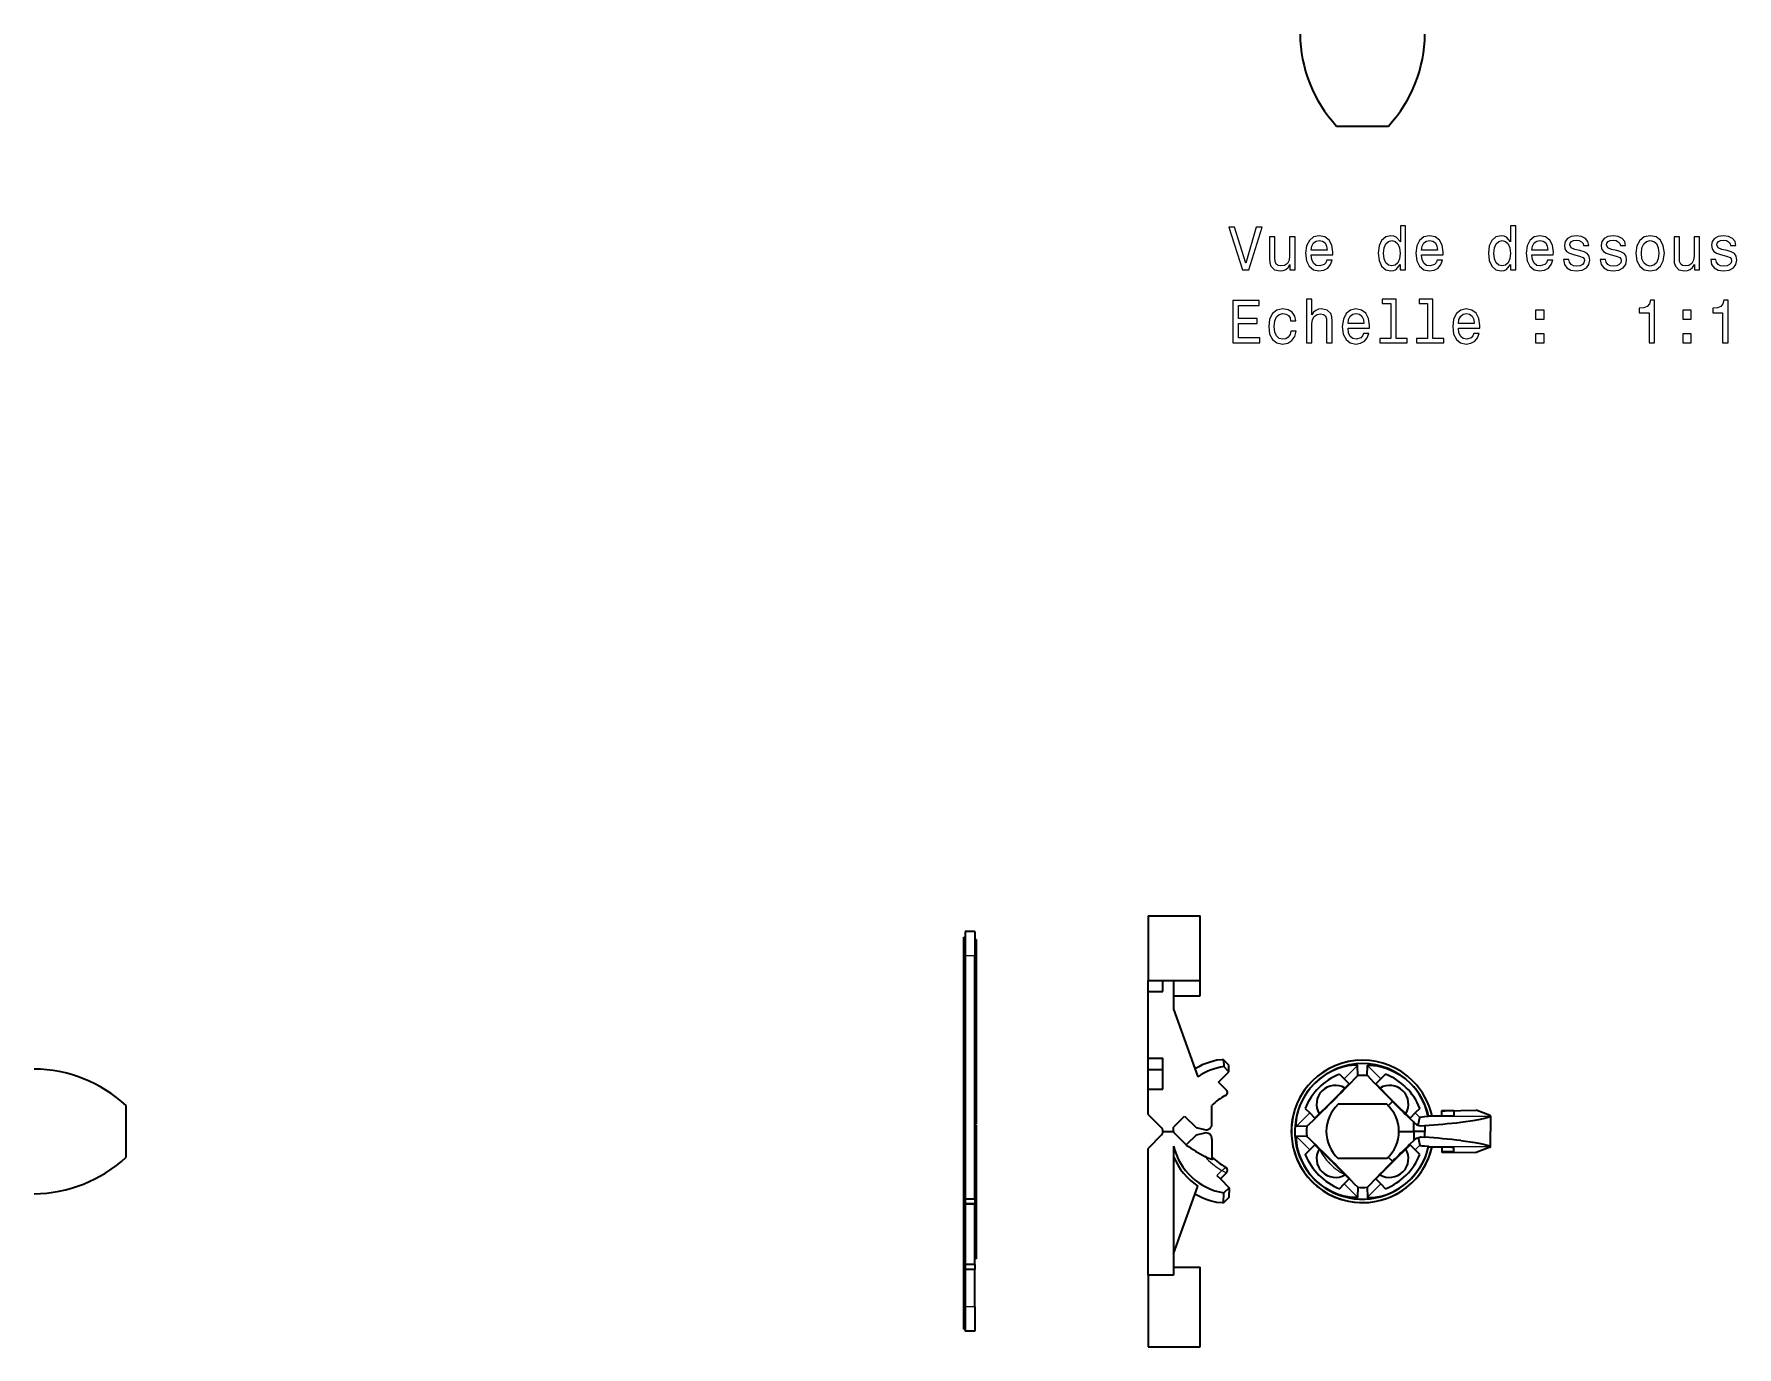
# Model space of a CAD drawing. Extents: x 284 to 1097, y 96 to 774.
# Drawn here: x 496 to 636.6, y 402.7 to 511.1 of the extents above; entities that cross this region are included whole.
import ezdxf

# ---------------------------------------------------------------- set-up
doc = ezdxf.new("R2010")
doc.units = 0

msp = doc.modelspace()

# ---------------------------------------------------------------- linework, layer by layer
at = {"color": 7, "lineweight": 35, "ltscale": 0.053375}
for p, q in [((603.53, 503.52), (605.67, 503.52)), ((605.67, 503.52), (607.8, 503.52))]:
    msp.add_line(p, q, dxfattribs=at)
at = {"color": 7, "lineweight": 35, "ltscale": 0.133749}
for p, q in [((587.97, 438.3), (587.97, 432.95)), ((592.27, 432.95), (592.27, 438.3))]:
    msp.add_line(p, q, dxfattribs=at)
at = {"color": 7, "lineweight": 35, "ltscale": 0.1075}
for p, q in [((587.97, 438.3), (592.27, 438.3)), ((587.97, 432.95), (592.27, 432.95))]:
    msp.add_line(p, q, dxfattribs=at)
at = {"color": 7, "lineweight": 35, "ltscale": 0.00965}
for p, q in [((572.75, 436.16), (572.75, 436.55)), ((572.85, 436.55), (572.85, 436.16))]:
    msp.add_line(p, q, dxfattribs=at)
at = {"color": 7, "lineweight": 35, "ltscale": 0.002499}
for p, q in [((572.75, 436.55), (572.85, 436.55)), ((572.75, 436.16), (572.85, 436.16)), ((572.75, 432.82), (572.85, 432.82)), ((572.75, 432.3), (572.85, 432.3)), ((572.75, 431.28), (572.85, 431.28)), ((572.75, 431.02), (572.85, 431.02)), ((572.75, 427.22), (572.85, 427.22)), ((572.75, 427.04), (572.85, 427.04)), ((572.75, 426.02), (572.85, 426.02)), ((572.75, 425.05), (572.85, 425.05)), ((572.75, 415.95), (572.85, 415.95)), ((572.75, 415.61), (572.85, 415.61)), ((572.75, 414.5), (572.85, 414.5)), ((572.75, 409.5), (572.85, 409.5)), ((572.75, 408.6), (572.85, 408.6)), ((572.75, 407.9), (572.85, 407.9)), ((572.75, 405.9), (572.85, 405.9)), ((572.75, 404.77), (572.85, 404.77)), ((572.75, 404.17), (572.85, 404.17))]:
    msp.add_line(p, q, dxfattribs=at)
at = {"color": 7, "lineweight": 35, "ltscale": 0.0837}
for p, q in [((572.75, 432.82), (572.75, 436.16)), ((572.85, 436.16), (572.85, 432.82))]:
    msp.add_line(p, q, dxfattribs=at)
at = {"color": 7, "lineweight": 35, "ltscale": 0.05}
for p, q in [((572.85, 437), (572.85, 435)), ((573.66, 437), (573.66, 435)), ((573.66, 437), (573.66, 435)), ((603.16, 423.01), (604.57, 424.43)), ((608.18, 423.01), (606.77, 424.43)), ((603.16, 417.99), (604.57, 416.57)), ((608.18, 417.99), (606.77, 416.57)), ((572.75, 405.9), (572.75, 407.9)), ((572.85, 407.9), (572.85, 405.9))]:
    msp.add_line(p, q, dxfattribs=at)
at = {"color": 7, "lineweight": 35, "ltscale": 0.020125}
for p, q in [((573.66, 437), (572.85, 437)), ((573.66, 414.9), (572.85, 414.9)), ((573.66, 414.53), (572.85, 414.53)), ((573.66, 414.5), (572.85, 414.5)), ((573.66, 409.5), (572.85, 409.5)), ((573.66, 409.1), (572.85, 409.1)), ((573.66, 409.1), (572.85, 409.1)), ((573.66, 404.01), (572.85, 404.01)), ((573.66, 404), (572.85, 404))]:
    msp.add_line(p, q, dxfattribs=at)
at = {"color": 7, "lineweight": 35, "ltscale": 0.002501}
for p, q in [((573.76, 436.34), (573.66, 436.34)), ((573.76, 434.59), (573.66, 434.59)), ((573.76, 433.01), (573.66, 433.01)), ((573.76, 432.67), (573.66, 432.67)), ((573.76, 424.74), (573.66, 424.74)), ((573.76, 424.36), (573.66, 424.36)), ((573.76, 423.97), (573.66, 423.97)), ((573.76, 423.19), (573.66, 423.19)), ((573.76, 421.39), (573.66, 421.39)), ((573.76, 421.11), (573.66, 421.11)), ((573.76, 421.02), (573.66, 421.02)), ((573.76, 419.95), (573.66, 419.95)), ((573.76, 417.3), (573.66, 417.3)), ((573.76, 412.5), (573.66, 412.5)), ((573.76, 412.21), (573.66, 412.21)), ((573.76, 411.19), (573.66, 411.19)), ((573.76, 409.99), (573.66, 409.99))]:
    msp.add_line(p, q, dxfattribs=at)
at = {"color": 7, "lineweight": 35, "ltscale": 0.04367}
msp.add_line((573.76, 436.34), (573.76, 434.59), dxfattribs=at)
at = {"color": 7, "lineweight": 35, "ltscale": 0.24871}
msp.add_line((572.85, 425.05), (572.85, 435), dxfattribs=at)
at = {"color": 7, "lineweight": 13, "ltscale": 0.020125}
for p, q in [((573.66, 435), (572.85, 435)), ((573.66, 406), (572.85, 406))]:
    msp.add_line(p, q, dxfattribs=at)
at = {"color": 7, "lineweight": 35}
msp.add_line((573.66, 414.9), (573.66, 435), dxfattribs=at)
msp.add_line((573.66, 414.9), (573.66, 435), dxfattribs=at)
at = {"color": 7, "lineweight": 35, "ltscale": 0.039373}
msp.add_line((573.76, 434.59), (573.76, 433.01), dxfattribs=at)
at = {"color": 7, "lineweight": 35, "ltscale": 0.008487}
msp.add_line((573.76, 433.01), (573.76, 432.67), dxfattribs=at)
at = {"color": 7, "lineweight": 35, "ltscale": 0.01294}
for p, q in [((572.75, 432.3), (572.75, 432.82)), ((572.85, 432.82), (572.85, 432.3))]:
    msp.add_line(p, q, dxfattribs=at)
at = {"color": 7, "lineweight": 35, "ltscale": 0.02542}
for p, q in [((572.75, 431.28), (572.75, 432.3)), ((572.85, 432.3), (572.85, 431.28)), ((572.75, 426.02), (572.75, 427.04)), ((572.85, 427.04), (572.85, 426.02)), ((573.76, 412.21), (573.76, 411.19))]:
    msp.add_line(p, q, dxfattribs=at)
at = {"color": 7, "lineweight": 35, "ltscale": 0.198437}
msp.add_line((573.76, 432.67), (573.76, 424.74), dxfattribs=at)
at = {"color": 7, "lineweight": 35, "ltscale": 0.02271}
for p, q in [((587.97, 432.04), (587.97, 432.95)), ((589.17, 432.04), (589.17, 432.95))]:
    msp.add_line(p, q, dxfattribs=at)
at = {"color": 7, "lineweight": 35, "ltscale": 0.13758}
msp.add_line((587.97, 426.54), (587.97, 432.04), dxfattribs=at)
at = {"color": 7, "lineweight": 35, "ltscale": 0.03}
for p, q in [((587.97, 432.04), (589.17, 432.04)), ((587.97, 426.54), (589.17, 426.54)), ((587.97, 425.6), (589.17, 425.6)), ((587.97, 423.99), (589.17, 423.99)), ((573.76, 411.19), (573.76, 409.99))]:
    msp.add_line(p, q, dxfattribs=at)
at = {"color": 7, "lineweight": 35, "ltscale": 0.058727}
msp.add_line((590.07, 432.95), (590.07, 430.6), dxfattribs=at)
at = {"color": 7, "lineweight": 35, "ltscale": 0.055}
for p, q in [((590.07, 431.7), (592.27, 431.7)), ((590.07, 409.3), (592.27, 409.3)), ((590.07, 402.7), (592.27, 402.7)), ((590.07, 402.7), (592.27, 402.7))]:
    msp.add_line(p, q, dxfattribs=at)
at = {"color": 7, "lineweight": 35, "ltscale": 0.031242}
msp.add_line((592.27, 431.7), (592.27, 432.95), dxfattribs=at)
at = {"color": 7, "lineweight": 35, "ltscale": 0.006538}
for p, q in [((572.75, 431.02), (572.75, 431.28)), ((572.75, 431.02), (572.75, 431.28)), ((572.85, 431.28), (572.85, 431.02))]:
    msp.add_line(p, q, dxfattribs=at)
at = {"color": 7, "lineweight": 35, "ltscale": 0.095005}
for p, q in [((572.75, 427.22), (572.75, 431.02)), ((572.85, 431.02), (572.85, 427.22))]:
    msp.add_line(p, q, dxfattribs=at)
at = {"color": 7, "lineweight": 35, "ltscale": 0.148255}
for p, q in [((590.07, 430.6), (592.07, 425.02)), ((590.07, 410.4), (592.07, 415.98))]:
    msp.add_line(p, q, dxfattribs=at)
at = {"color": 7, "lineweight": 35, "ltscale": 0.004538}
for p, q in [((572.75, 427.04), (572.75, 427.22)), ((572.85, 427.22), (572.85, 427.04))]:
    msp.add_line(p, q, dxfattribs=at)
at = {"color": 7, "lineweight": 35, "ltscale": 0.030925}
msp.add_line((572.75, 424.78), (572.75, 426.02), dxfattribs=at)
at = {"color": 7, "lineweight": 35, "ltscale": 0.02425}
msp.add_line((572.85, 426.02), (572.85, 425.05), dxfattribs=at)
at = {"color": 7, "lineweight": 35, "ltscale": 0.023501}
msp.add_line((587.97, 425.6), (587.97, 426.54), dxfattribs=at)
at = {"color": 7, "lineweight": 35, "ltscale": 0.063797}
msp.add_line((589.17, 423.99), (589.17, 426.54), dxfattribs=at)
at = {"color": 7, "lineweight": 35, "ltscale": 0.000148099}
for p, q in [((594.19, 426.39), (594.19, 426.4)), ((594.19, 414.61), (594.19, 414.6))]:
    msp.add_line(p, q, dxfattribs=at)
at = {"color": 7, "lineweight": 35, "ltscale": 0.015244}
for p, q in [((594.62, 425.97), (594.19, 426.4)), ((594.62, 415.03), (594.19, 414.6))]:
    msp.add_line(p, q, dxfattribs=at)
at = {"color": 7, "lineweight": 35, "ltscale": 0.013402}
msp.add_line((594.19, 426.39), (594.21, 425.86), dxfattribs=at)
at = {"color": 7, "lineweight": 13, "ltscale": 0.015249}
for p, q in [((594.63, 425.96), (594.19, 426.39)), ((594.63, 415.04), (594.19, 414.61))]:
    msp.add_line(p, q, dxfattribs=at)
at = {"color": 7, "lineweight": 35, "ltscale": 0.22758}
for p, q in [((572.75, 415.95), (572.75, 425.05)), ((572.85, 425.05), (572.85, 415.95))]:
    msp.add_line(p, q, dxfattribs=at)
at = {"color": 7, "lineweight": 35, "ltscale": 0.009373}
msp.add_line((573.76, 424.74), (573.76, 424.36), dxfattribs=at)
at = {"color": 7, "lineweight": 35, "ltscale": 0.0925}
msp.add_line((587.97, 421.9), (587.97, 425.6), dxfattribs=at)
at = {"color": 7, "lineweight": 35, "ltscale": 0.030195}
msp.add_line((593.79, 424.57), (594.64, 425.43), dxfattribs=at)
at = {"color": 7, "lineweight": 35, "ltscale": 0.015146}
msp.add_line((594.64, 425.43), (594.21, 425.86), dxfattribs=at)
at = {"color": 7, "lineweight": 35, "ltscale": 0.000152857}
for p, q in [((594.62, 425.97), (594.63, 425.96)), ((594.62, 415.03), (594.63, 415.04))]:
    msp.add_line(p, q, dxfattribs=at)
at = {"color": 7, "lineweight": 35, "ltscale": 0.013325}
msp.add_line((594.64, 425.43), (594.63, 425.96), dxfattribs=at)
at = {"color": 7, "lineweight": 35, "ltscale": 0.013714}
for p, q in [((603.76, 425.23), (604.15, 424.84)), ((607.57, 425.23), (607.18, 424.84)), ((600.94, 422.4), (601.32, 422.02)), ((610.4, 422.4), (610.01, 422.02)), ((600.94, 418.6), (601.32, 418.98)), ((610.4, 418.6), (610.01, 418.98)), ((603.76, 415.77), (604.15, 416.16)), ((607.18, 416.16), (607.57, 415.77))]:
    msp.add_line(p, q, dxfattribs=at)
at = {"color": 7, "lineweight": 13, "ltscale": 0.038728}
for p, q in [((604.15, 424.84), (605.25, 425.94)), ((607.18, 424.84), (606.09, 425.94)), ((604.15, 416.16), (605.25, 415.06)), ((607.18, 416.16), (606.09, 415.06))]:
    msp.add_line(p, q, dxfattribs=at)
at = {"color": 7, "lineweight": 35, "ltscale": 0.014769}
for p, q in [((604.15, 424.84), (604.57, 424.43)), ((607.18, 424.84), (606.77, 424.43)), ((601.32, 422.02), (601.74, 421.6)), ((610.01, 422.02), (609.59, 421.6)), ((601.32, 418.98), (601.74, 419.4)), ((610.01, 418.98), (609.59, 419.4)), ((604.15, 416.16), (604.57, 416.57)), ((607.18, 416.16), (606.77, 416.57))]:
    msp.add_line(p, q, dxfattribs=at)
at = {"color": 7, "lineweight": 35, "ltscale": 0.020659}
for p, q in [((605.27, 425.11), (605.25, 425.94)), ((606.06, 425.11), (606.09, 425.94)), ((601.05, 420.9), (600.23, 420.92)), ((601.05, 420.1), (600.23, 420.08)), ((605.27, 415.89), (605.25, 415.06)), ((606.06, 415.89), (606.09, 415.06))]:
    msp.add_line(p, q, dxfattribs=at)
at = {"color": 7, "lineweight": 35, "ltscale": 0.009675}
msp.add_line((573.76, 424.36), (573.76, 423.97), dxfattribs=at)
at = {"color": 7, "lineweight": 35, "ltscale": 0.019655}
msp.add_line((573.76, 423.97), (573.76, 423.19), dxfattribs=at)
at = {"color": 7, "lineweight": 35, "ltscale": 0.04492}
msp.add_line((573.76, 423.19), (573.76, 421.39), dxfattribs=at)
at = {"color": 7, "lineweight": 35, "ltscale": 0.052203}
msp.add_line((587.97, 421.9), (587.97, 423.99), dxfattribs=at)
at = {"color": 7, "lineweight": 35, "ltscale": 0.022398}
msp.add_line((594.42, 423.94), (593.79, 424.57), dxfattribs=at)
at = {"color": 7, "lineweight": 35, "ltscale": 0.10675}
msp.add_line((503.59, 418.36), (503.59, 422.64), dxfattribs=at)
at = {"color": 7, "lineweight": 35, "ltscale": 0.03932}
for p, q in [((587.97, 421.9), (589.08, 420.79)), ((589.08, 420.21), (587.97, 419.1))]:
    msp.add_line(p, q, dxfattribs=at)
at = {"color": 7, "lineweight": 35, "ltscale": 0.037942}
msp.add_line((593.24, 421.13), (593.24, 422.65), dxfattribs=at)
at = {"color": 7, "lineweight": 13, "ltscale": 0.038729}
for p, q in [((601.32, 422.02), (600.23, 420.92)), ((601.32, 418.98), (600.23, 420.08))]:
    msp.add_line(p, q, dxfattribs=at)
at = {"color": 7, "lineweight": 35, "ltscale": 0.050001}
for p, q in [((603.16, 423.01), (601.74, 421.6)), ((608.18, 423.01), (609.59, 421.6)), ((603.16, 417.99), (601.74, 419.4)), ((608.18, 417.99), (609.59, 419.4))]:
    msp.add_line(p, q, dxfattribs=at)
at = {"color": 7, "lineweight": 35, "ltscale": 0.073972}
for p, q in [((606.63, 422.74), (603.67, 422.74)), ((606.63, 418.26), (603.67, 418.26)), ((607.67, 418.26), (604.71, 418.26))]:
    msp.add_line(p, q, dxfattribs=at)
at = {"color": 7, "lineweight": 35, "ltscale": 0.026028}
msp.add_line((607.67, 422.74), (606.63, 422.74), dxfattribs=at)
at = {"color": 7, "lineweight": 35, "ltscale": 0.012497}
msp.add_line((607.79, 422.62), (608.14, 422.97), dxfattribs=at)
at = {"color": 7, "lineweight": 13, "ltscale": 0.013209}
for p, q in [((610.01, 422.02), (610.39, 421.64)), ((610.01, 418.98), (610.39, 419.36))]:
    msp.add_line(p, q, dxfattribs=at)
at = {"color": 7, "lineweight": 35, "ltscale": 0.000491219}
for p, q in [((611.13, 421.78), (611.12, 421.76)), ((611.13, 419.22), (611.12, 419.24))]:
    msp.add_line(p, q, dxfattribs=at)
at = {"color": 7, "lineweight": 35, "ltscale": 0.001276}
for p, q in [((611.13, 421.78), (611.18, 421.78)), ((611.18, 419.22), (611.13, 419.22))]:
    msp.add_line(p, q, dxfattribs=at)
at = {"color": 7, "lineweight": 35, "ltscale": 0.010518}
for p, q in [((612.21, 421.78), (612.21, 422.2)), ((612.21, 419.22), (612.21, 418.8))]:
    msp.add_line(p, q, dxfattribs=at)
at = {"color": 7, "lineweight": 35, "ltscale": 0.063426}
for p, q in [((612.5, 422.21), (615.04, 422.25)), ((612.5, 418.79), (615.04, 418.75))]:
    msp.add_line(p, q, dxfattribs=at)
at = {"color": 7, "lineweight": 35, "ltscale": 0.009487}
for p, q in [((613.21, 422.19), (613.21, 421.81)), ((613.21, 418.81), (613.21, 419.19))]:
    msp.add_line(p, q, dxfattribs=at)
at = {"color": 7, "lineweight": 35, "ltscale": 0.031295}
for p, q in [((616.21, 421.81), (615.04, 422.25)), ((616.21, 419.19), (615.04, 418.75))]:
    msp.add_line(p, q, dxfattribs=at)
at = {"color": 7, "lineweight": 35, "ltscale": 0.032057}
for p in [(616.24, 421.78), (616.24, 419.22)]:
    msp.add_line(p, (616.24, 420.5), dxfattribs=at)
at = {"color": 7, "lineweight": 35, "ltscale": 0.006925}
msp.add_line((573.76, 421.39), (573.76, 421.11), dxfattribs=at)
at = {"color": 7, "lineweight": 35, "ltscale": 0.026675}
msp.add_line((573.76, 421.02), (573.76, 419.95), dxfattribs=at)
at = {"color": 7, "lineweight": 35, "ltscale": 0.001853}
for q in [(589.17, 420.57), (589.17, 420.43)]:
    msp.add_line((589.17, 420.5), q, dxfattribs=at)
at = {"color": 7, "lineweight": 35, "ltscale": 0.022499}
msp.add_line((589.17, 420.5), (590.07, 420.5), dxfattribs=at)
at = {"color": 7, "lineweight": 35, "ltscale": 0.002567}
msp.add_line((590.14, 420.93), (590.07, 420.85), dxfattribs=at)
at = {"color": 7, "lineweight": 35, "ltscale": 0.008811}
msp.add_line((590.07, 420.5), (590.07, 420.85), dxfattribs=at)
at = {"color": 7, "lineweight": 35, "ltscale": 0.001648}
msp.add_line((590.07, 420.5), (590.07, 420.43), dxfattribs=at)
at = {"color": 7, "lineweight": 35, "ltscale": 0.012407}
msp.add_line((590.07, 420.43), (590.42, 420.08), dxfattribs=at)
at = {"color": 7, "lineweight": 35, "ltscale": 0.029591}
msp.add_line((590.14, 420.93), (590.98, 421.76), dxfattribs=at)
at = {"color": 7, "lineweight": 35, "ltscale": 0.033448}
msp.add_line((590.98, 421.76), (591.92, 420.82), dxfattribs=at)
at = {"color": 7, "lineweight": 35, "ltscale": 0.017977}
for p, q in [((591.92, 420.82), (592.62, 420.65)), ((592.62, 420.35), (591.92, 420.18))]:
    msp.add_line(p, q, dxfattribs=at)
at = {"color": 7, "lineweight": 35, "ltscale": 0.029243}
msp.add_line((608.67, 420.5), (609.84, 420.5), dxfattribs=at)
at = {"color": 7, "lineweight": 35, "ltscale": 0.012027}
for p, q in [((609.9, 421.26), (609.55, 421.59)), ((609.9, 419.74), (609.55, 419.41))]:
    msp.add_line(p, q, dxfattribs=at)
at = {"color": 7, "lineweight": 35, "ltscale": 0.00232}
for p, q in [((609.96, 421.19), (609.9, 421.26)), ((609.96, 419.81), (609.9, 419.74))]:
    msp.add_line(p, q, dxfattribs=at)
at = {"color": 7, "lineweight": 35, "ltscale": 0.01894}
for q in [(609.9, 421.26), (609.9, 419.74)]:
    msp.add_line((609.9, 420.5), q, dxfattribs=at)
at = {"color": 7, "lineweight": 35, "ltscale": 0.022311}
msp.add_line((610.8, 420.5), (609.9, 420.5), dxfattribs=at)
at = {"color": 7, "lineweight": 35, "ltscale": 0.000132751}
msp.add_line((609.9, 420.5), (609.9, 420.5), dxfattribs=at)
at = {"color": 7, "lineweight": 35, "ltscale": 0.016171}
for p, q in [((610.25, 421.01), (610.39, 421.64)), ((610.25, 419.99), (610.39, 419.36))]:
    msp.add_line(p, q, dxfattribs=at)
at = {"color": 7, "lineweight": 13, "ltscale": 0.001436}
for p, q in [((610.45, 420.96), (610.51, 420.96)), ((610.45, 420.04), (610.51, 420.04))]:
    msp.add_line(p, q, dxfattribs=at)
at = {"color": 7, "lineweight": 35, "ltscale": 0.000693102}
for p, q in [((610.48, 420.96), (610.51, 420.96)), ((610.48, 420.04), (610.51, 420.04))]:
    msp.add_line(p, q, dxfattribs=at)
at = {"color": 7, "lineweight": 35, "ltscale": 0.007178}
for p, q in [((610.51, 420.96), (610.8, 420.98)), ((610.51, 420.04), (610.8, 420.02))]:
    msp.add_line(p, q, dxfattribs=at)
at = {"color": 7, "lineweight": 35, "ltscale": 0.011935}
for p in [(610.8, 420.98), (610.8, 420.02)]:
    msp.add_line(p, (610.8, 420.5), dxfattribs=at)
at = {"color": 7, "lineweight": 35, "ltscale": 0.001096}
for p, q in [((611.11, 421.75), (611.08, 421.72)), ((611.11, 419.25), (611.08, 419.28))]:
    msp.add_line(p, q, dxfattribs=at)
at = {"color": 7, "lineweight": 13, "ltscale": 0.127037}
for p, q in [((611.11, 421.75), (616.19, 421.75)), ((611.11, 419.25), (616.19, 419.25))]:
    msp.add_line(p, q, dxfattribs=at)
at = {"color": 7, "lineweight": 35, "ltscale": 0.000172269}
for p, q in [((611.11, 421.75), (611.12, 421.75)), ((611.11, 419.25), (611.12, 419.25))]:
    msp.add_line(p, q, dxfattribs=at)
at = {"color": 7, "lineweight": 35, "ltscale": 0.000226309}
for p, q in [((611.12, 421.76), (611.12, 421.75)), ((611.12, 419.24), (611.12, 419.25))]:
    msp.add_line(p, q, dxfattribs=at)
at = {"color": 7, "lineweight": 13, "ltscale": 0.127051}
for p, q in [((611.12, 421.75), (616.2, 421.75)), ((611.12, 419.25), (616.2, 419.25))]:
    msp.add_line(p, q, dxfattribs=at)
at = {"color": 7, "lineweight": 35, "ltscale": 0.000183974}
for p, q in [((616.2, 421.75), (616.19, 421.75)), ((616.2, 419.25), (616.19, 419.25))]:
    msp.add_line(p, q, dxfattribs=at)
at = {"color": 7, "lineweight": 35, "ltscale": 0.06621}
msp.add_line((573.76, 419.95), (573.76, 417.3), dxfattribs=at)
at = {"color": 7, "lineweight": 35, "ltscale": 0.261918}
msp.add_line((587.97, 408.62), (587.97, 419.1), dxfattribs=at)
at = {"color": 7, "lineweight": 35, "ltscale": 0.266521}
msp.add_line((590.07, 419.29), (590.07, 408.62), dxfattribs=at)
at = {"color": 7, "lineweight": 35, "ltscale": 0.024815}
msp.add_line((590.42, 420.08), (591.12, 419.38), dxfattribs=at)
at = {"color": 7, "lineweight": 35, "ltscale": 0.028384}
msp.add_line((591.92, 420.18), (591.12, 419.38), dxfattribs=at)
at = {"color": 7, "lineweight": 35, "ltscale": 0.03689}
msp.add_line((593.24, 419.87), (593.24, 418.39), dxfattribs=at)
at = {"color": 7, "lineweight": 35, "ltscale": 0.000699615}
msp.add_line((593.24, 418.39), (593.24, 418.36), dxfattribs=at)
at = {"color": 7, "lineweight": 35, "ltscale": 0.0125}
msp.add_line((607.79, 418.38), (608.14, 418.03), dxfattribs=at)
at = {"color": 7, "lineweight": 35, "ltscale": 0.12}
msp.add_line((573.76, 417.3), (573.76, 412.5), dxfattribs=at)
at = {"color": 7, "lineweight": 13, "ltscale": 0.014447}
msp.add_line((594.06, 417.26), (593.65, 416.85), dxfattribs=at)
at = {"color": 7, "lineweight": 35, "ltscale": 0.010006}
msp.add_line((593.65, 416.85), (593.93, 416.57), dxfattribs=at)
at = {"color": 7, "lineweight": 35, "ltscale": 0.017742}
msp.add_line((594.44, 417.07), (593.93, 416.57), dxfattribs=at)
at = {"color": 7, "lineweight": 35, "ltscale": 0.025315}
msp.add_line((593.93, 416.57), (594.65, 415.85), dxfattribs=at)
at = {"color": 7, "lineweight": 13, "ltscale": 0.010528}
msp.add_line((594.06, 417.26), (594.44, 417.07), dxfattribs=at)
at = {"color": 7, "lineweight": 35, "ltscale": 0.0085}
for p, q in [((572.75, 415.61), (572.75, 415.95)), ((572.85, 415.95), (572.85, 415.61))]:
    msp.add_line(p, q, dxfattribs=at)
at = {"color": 7, "lineweight": 35, "ltscale": 0.02771}
for p, q in [((572.75, 414.5), (572.75, 415.61)), ((572.85, 415.61), (572.85, 414.5))]:
    msp.add_line(p, q, dxfattribs=at)
at = {"color": 7, "lineweight": 35, "ltscale": 0.02621}
msp.add_line((572.85, 414.9), (572.85, 415.95), dxfattribs=at)
at = {"color": 7, "lineweight": 35, "ltscale": 0.00918}
for p, q in [((572.85, 414.53), (572.85, 414.9)), ((573.66, 414.9), (573.66, 414.53)), ((573.66, 414.9), (573.66, 414.53))]:
    msp.add_line(p, q, dxfattribs=at)
at = {"color": 7, "lineweight": 35, "ltscale": 0.020411}
msp.add_line((594.19, 414.61), (594.22, 415.42), dxfattribs=at)
at = {"color": 7, "lineweight": 35, "ltscale": 0.015084}
msp.add_line((594.65, 415.85), (594.22, 415.42), dxfattribs=at)
at = {"color": 7, "lineweight": 35, "ltscale": 0.020289}
msp.add_line((594.65, 415.85), (594.63, 415.04), dxfattribs=at)
at = {"color": 7, "lineweight": 35, "ltscale": 0.125}
for p, q in [((572.75, 409.5), (572.75, 414.5)), ((572.85, 414.5), (572.85, 409.5)), ((573.66, 409.5), (573.66, 414.5)), ((573.66, 409.5), (573.66, 414.5))]:
    msp.add_line(p, q, dxfattribs=at)
at = {"color": 7, "lineweight": 35, "ltscale": 0.00082016}
for p, q in [((572.85, 414.5), (572.85, 414.53)), ((573.66, 414.5), (573.66, 414.53)), ((573.66, 414.5), (573.66, 414.53))]:
    msp.add_line(p, q, dxfattribs=at)
at = {"color": 7, "lineweight": 35, "ltscale": 0.00746}
msp.add_line((573.76, 412.5), (573.76, 412.2), dxfattribs=at)
at = {"color": 7, "lineweight": 35, "ltscale": 0.05127}
msp.add_line((572.75, 408.6), (572.75, 410.66), dxfattribs=at)
at = {"color": 7, "lineweight": 35, "ltscale": 0.00991}
for p, q in [((572.85, 409.1), (572.85, 409.5)), ((573.66, 409.5), (573.66, 409.1)), ((573.66, 409.5), (573.66, 409.1))]:
    msp.add_line(p, q, dxfattribs=at)
at = {"color": 7, "lineweight": 35, "ltscale": 0.022385}
msp.add_line((572.85, 409.5), (572.85, 408.6), dxfattribs=at)
at = {"color": 7, "lineweight": 35, "ltscale": 0.164999}
msp.add_line((592.27, 402.7), (592.27, 409.3), dxfattribs=at)
at = {"color": 7, "lineweight": 35, "ltscale": 0.017616}
for p, q in [((572.75, 407.9), (572.75, 408.6)), ((572.85, 408.6), (572.85, 407.9))]:
    msp.add_line(p, q, dxfattribs=at)
at = {"color": 7, "lineweight": 35, "ltscale": 0.0775}
for p, q in [((572.85, 406), (572.85, 409.1)), ((573.66, 406), (573.66, 409.1)), ((573.66, 406), (573.66, 409.1))]:
    msp.add_line(p, q, dxfattribs=at)
at = {"color": 7, "lineweight": 35, "ltscale": 9.00269e-05}
for p, q in [((572.85, 409.1), (572.85, 409.1)), ((573.66, 409.1), (573.66, 409.1)), ((573.66, 409.1), (573.66, 409.1))]:
    msp.add_line(p, q, dxfattribs=at)
at = {"color": 7, "lineweight": 35, "ltscale": 0.148122}
msp.add_line((587.97, 408.62), (587.97, 402.7), dxfattribs=at)
at = {"color": 7, "lineweight": 35, "ltscale": 0.052499}
for p, q in [((590.07, 408.62), (587.97, 408.62)), ((587.97, 402.7), (590.07, 402.7)), ((587.97, 402.7), (590.07, 402.7))]:
    msp.add_line(p, q, dxfattribs=at)
at = {"color": 7, "lineweight": 35, "ltscale": 0.02825}
for p, q in [((572.75, 404.77), (572.75, 405.9)), ((572.85, 405.9), (572.85, 404.77))]:
    msp.add_line(p, q, dxfattribs=at)
at = {"color": 7, "lineweight": 35, "ltscale": 0.04981}
for p, q in [((572.85, 406), (572.85, 404.01)), ((573.66, 406), (573.66, 404.01)), ((573.66, 406), (573.66, 404.01))]:
    msp.add_line(p, q, dxfattribs=at)
at = {"color": 7, "lineweight": 35, "ltscale": 0.015087}
for p, q in [((572.75, 404.17), (572.75, 404.77)), ((572.85, 404.77), (572.85, 404.17))]:
    msp.add_line(p, q, dxfattribs=at)
at = {"color": 7, "lineweight": 35, "ltscale": 0.000189972}
for p, q in [((572.85, 404), (572.85, 404.01)), ((573.66, 404), (573.66, 404.01)), ((573.66, 404), (573.66, 404.01))]:
    msp.add_line(p, q, dxfattribs=at)
at = {"color": 7, "lineweight": 13}
for points in [[(596.89, 495.17), (596.02, 492.19), (595.11, 495.17), (594.63, 495.17), (595.76, 491.66), (596.27, 491.66), (597.37, 495.17)], [(608.78, 492.08), (608.78, 491.66), (609.22, 491.66), (609.22, 495.28), (608.79, 495.28), (608.79, 493.96), (608.45, 494.34), (608.24, 494.43), (608, 494.47), (607.58, 494.37), (607.24, 494.08), (607.03, 493.63), (606.95, 493.02), (607.03, 492.41), (607.24, 491.95), (607.58, 491.66), (608, 491.57), (608.24, 491.6), (608.45, 491.69)], [(617.89, 492.08), (617.89, 491.66), (618.33, 491.66), (618.33, 495.28), (617.89, 495.28), (617.89, 493.96), (617.56, 494.34), (617.35, 494.43), (617.11, 494.47), (616.68, 494.37), (616.35, 494.08), (616.13, 493.63), (616.06, 493.02), (616.13, 492.41), (616.35, 491.95), (616.68, 491.66), (617.11, 491.57), (617.35, 491.6), (617.56, 491.69)], [(600.1, 494.37), (599.65, 494.37), (599.65, 492.81), (599.6, 492.45), (599.46, 492.18), (599.23, 492.02), (598.93, 491.97), (598.69, 492.01), (598.54, 492.13), (598.46, 492.34), (598.44, 492.63), (598.44, 494.37), (597.99, 494.37), (597.99, 492.59), (598.01, 492.23), (598.1, 491.94), (598.4, 491.66), (598.87, 491.57), (599.12, 491.6), (599.33, 491.69), (599.52, 491.85), (599.67, 492.08), (599.67, 491.66), (600.1, 491.66)], [(601.43, 492.89), (603.21, 492.89), (603.21, 493.1), (603.13, 493.68), (602.91, 494.11), (602.56, 494.37), (602.09, 494.47), (601.63, 494.37), (601.28, 494.08), (601.05, 493.63), (600.97, 493.02), (601.04, 492.4), (601.27, 491.95), (601.62, 491.66), (602.07, 491.57), (602.47, 491.63), (602.79, 491.8), (603.03, 492.08), (603.16, 492.44), (602.72, 492.44), (602.63, 492.24), (602.5, 492.09), (602.13, 491.97), (601.84, 492.02), (601.62, 492.2), (601.48, 492.49), (601.43, 492.87)], [(601.43, 493.26), (601.49, 493.61), (601.62, 493.87), (601.83, 494.02), (602.1, 494.08), (602.37, 494.02), (602.58, 493.87), (602.7, 493.61), (602.75, 493.26)], [(608.08, 494.07), (608.37, 494), (608.59, 493.8), (608.73, 493.47), (608.78, 493.02), (608.73, 492.56), (608.59, 492.23), (608.37, 492.03), (608.08, 491.97), (607.8, 492.03), (607.59, 492.23), (607.45, 492.57), (607.4, 493.02), (607.45, 493.47), (607.59, 493.8), (607.8, 494)], [(610.54, 492.89), (612.32, 492.89), (612.32, 493.1), (612.24, 493.68), (612.02, 494.11), (611.67, 494.37), (611.2, 494.47), (610.74, 494.37), (610.38, 494.08), (610.16, 493.63), (610.08, 493.02), (610.15, 492.4), (610.38, 491.95), (610.73, 491.66), (611.18, 491.57), (611.57, 491.63), (611.9, 491.8), (612.13, 492.08), (612.27, 492.44), (611.83, 492.44), (611.74, 492.24), (611.61, 492.09), (611.24, 491.97), (610.95, 492.02), (610.73, 492.2), (610.59, 492.49), (610.54, 492.87)], [(610.54, 493.26), (610.6, 493.61), (610.73, 493.87), (610.94, 494.02), (611.21, 494.08), (611.48, 494.02), (611.69, 493.87), (611.81, 493.61), (611.86, 493.26)], [(617.19, 494.07), (617.48, 494), (617.7, 493.8), (617.83, 493.47), (617.88, 493.02), (617.83, 492.56), (617.7, 492.23), (617.48, 492.03), (617.19, 491.97), (616.91, 492.03), (616.7, 492.23), (616.56, 492.57), (616.51, 493.02), (616.56, 493.47), (616.7, 493.8), (616.91, 494)], [(619.65, 492.89), (621.42, 492.89), (621.43, 493.1), (621.35, 493.68), (621.13, 494.11), (620.77, 494.37), (620.3, 494.47), (619.85, 494.37), (619.49, 494.08), (619.27, 493.63), (619.18, 493.02), (619.26, 492.4), (619.49, 491.95), (619.84, 491.66), (620.29, 491.57), (620.68, 491.63), (621.01, 491.8), (621.24, 492.08), (621.38, 492.44), (620.94, 492.44), (620.85, 492.24), (620.72, 492.09), (620.34, 491.97), (620.06, 492.02), (619.84, 492.2), (619.7, 492.49), (619.65, 492.87)], [(619.65, 493.26), (619.7, 493.61), (619.84, 493.87), (620.05, 494.02), (620.32, 494.08), (620.59, 494.02), (620.79, 493.87), (620.92, 493.61), (620.96, 493.26)], [(623.62, 493.24), (623.19, 493.34), (622.88, 493.46), (622.77, 493.7), (622.8, 493.86), (622.91, 493.98), (623.08, 494.06), (623.33, 494.09), (623.56, 494.06), (623.75, 493.97), (623.87, 493.83), (623.92, 493.65), (624.35, 493.65), (624.35, 493.66), (624.28, 493.99), (624.07, 494.25), (623.75, 494.41), (623.33, 494.47), (622.9, 494.41), (622.58, 494.24), (622.39, 493.99), (622.33, 493.68), (622.37, 493.38), (622.51, 493.17), (622.75, 493.02), (623.08, 492.91), (623.58, 492.79), (623.88, 492.66), (623.96, 492.56), (623.99, 492.41), (623.95, 492.22), (623.82, 492.08), (623.63, 491.99), (623.37, 491.96), (623.09, 491.99), (622.89, 492.1), (622.75, 492.27), (622.69, 492.51), (622.27, 492.51), (622.34, 492.1), (622.54, 491.81), (622.87, 491.63), (623.33, 491.57), (623.8, 491.63), (624.15, 491.81), (624.36, 492.09), (624.43, 492.46), (624.38, 492.78), (624.22, 493), (623.97, 493.14)], [(626.66, 493.24), (626.23, 493.34), (625.91, 493.46), (625.81, 493.7), (625.84, 493.86), (625.94, 493.98), (626.11, 494.06), (626.36, 494.09), (626.6, 494.06), (626.78, 493.97), (626.91, 493.83), (626.96, 493.65), (627.39, 493.65), (627.39, 493.66), (627.31, 493.99), (627.11, 494.25), (626.78, 494.41), (626.36, 494.47), (625.93, 494.41), (625.62, 494.24), (625.42, 493.99), (625.36, 493.68), (625.41, 493.38), (625.55, 493.17), (625.78, 493.02), (626.12, 492.91), (626.61, 492.79), (626.92, 492.66), (627, 492.56), (627.03, 492.41), (626.98, 492.22), (626.86, 492.08), (626.66, 491.99), (626.4, 491.96), (626.12, 491.99), (625.92, 492.1), (625.79, 492.27), (625.73, 492.51), (625.3, 492.51), (625.37, 492.1), (625.58, 491.81), (625.91, 491.63), (626.36, 491.57), (626.84, 491.63), (627.18, 491.81), (627.4, 492.09), (627.47, 492.46), (627.42, 492.78), (627.26, 493), (627, 493.14)], [(628.24, 493.02), (628.32, 492.4), (628.55, 491.95), (628.92, 491.66), (629.41, 491.57), (629.9, 491.66), (630.27, 491.94), (630.5, 492.4), (630.59, 493.02), (630.5, 493.63), (630.27, 494.09), (629.9, 494.37), (629.41, 494.47), (628.92, 494.37), (628.55, 494.08), (628.32, 493.63)], [(628.69, 493.02), (628.74, 493.47), (628.88, 493.8), (629.1, 494), (629.41, 494.07), (629.71, 494), (629.94, 493.81), (630.08, 493.47), (630.13, 493.02), (630.08, 492.56), (629.94, 492.23), (629.71, 492.03), (629.41, 491.96), (629.1, 492.03), (628.88, 492.23), (628.74, 492.56)], [(633.49, 494.37), (633.05, 494.37), (633.05, 492.81), (633, 492.45), (632.85, 492.18), (632.62, 492.02), (632.33, 491.97), (632.09, 492.01), (631.94, 492.13), (631.85, 492.34), (631.83, 492.63), (631.83, 494.37), (631.39, 494.37), (631.39, 492.59), (631.4, 492.23), (631.5, 491.94), (631.79, 491.66), (632.26, 491.57), (632.51, 491.6), (632.73, 491.69), (632.92, 491.85), (633.07, 492.08), (633.07, 491.66), (633.49, 491.66)], [(635.77, 493.24), (635.34, 493.34), (635.02, 493.46), (634.91, 493.7), (634.94, 493.86), (635.05, 493.98), (635.22, 494.06), (635.47, 494.09), (635.71, 494.06), (635.89, 493.97), (636.01, 493.83), (636.06, 493.65), (636.5, 493.65), (636.5, 493.66), (636.42, 493.99), (636.22, 494.25), (635.89, 494.41), (635.47, 494.47), (635.04, 494.41), (634.73, 494.24), (634.53, 493.99), (634.47, 493.68), (634.52, 493.38), (634.66, 493.17), (634.89, 493.02), (635.23, 492.91), (635.72, 492.79), (636.02, 492.66), (636.1, 492.56), (636.14, 492.41), (636.09, 492.22), (635.97, 492.08), (635.77, 491.99), (635.51, 491.96), (635.23, 491.99), (635.03, 492.1), (634.89, 492.27), (634.84, 492.51), (634.41, 492.51), (634.48, 492.1), (634.69, 491.81), (635.02, 491.63), (635.47, 491.57), (635.94, 491.63), (636.29, 491.81), (636.5, 492.09), (636.58, 492.46), (636.52, 492.78), (636.37, 493), (636.11, 493.14)], [(594.96, 485.62), (597.18, 485.62), (597.18, 486.04), (595.42, 486.04), (595.42, 487.23), (596.98, 487.23), (596.98, 487.64), (595.42, 487.64), (595.42, 488.69), (597.14, 488.69), (597.14, 489.12), (594.96, 489.12)], [(599.73, 487.43), (600.17, 487.43), (600.08, 487.83), (599.86, 488.15), (599.53, 488.35), (599.09, 488.42), (598.6, 488.32), (598.24, 488.04), (598, 487.58), (597.92, 486.96), (598, 486.35), (598.23, 485.9), (598.58, 485.62), (599.07, 485.52), (599.51, 485.6), (599.84, 485.81), (600.08, 486.14), (600.18, 486.59), (599.75, 486.59), (599.68, 486.3), (599.54, 486.09), (599.33, 485.96), (599.09, 485.92), (598.78, 485.99), (598.56, 486.19), (598.42, 486.51), (598.38, 486.98), (598.42, 487.43), (598.56, 487.76), (598.79, 487.96), (599.09, 488.03), (599.35, 487.99), (599.55, 487.87), (599.68, 487.68)], [(601.04, 485.62), (601.49, 485.62), (601.49, 487.18), (601.53, 487.54), (601.68, 487.8), (601.91, 487.96), (602.21, 488.02), (602.45, 487.97), (602.6, 487.84), (602.68, 487.61), (602.7, 487.31), (602.7, 485.62), (603.15, 485.62), (603.15, 487.4), (603.13, 487.76), (603.04, 488.05), (602.74, 488.33), (602.27, 488.42), (602.02, 488.39), (601.81, 488.29), (601.62, 488.14), (601.49, 487.93), (601.49, 489.24), (601.04, 489.24)], [(604.47, 486.84), (606.24, 486.84), (606.25, 487.05), (606.17, 487.63), (605.95, 488.06), (605.59, 488.33), (605.12, 488.42), (604.67, 488.32), (604.31, 488.04), (604.09, 487.58), (604, 486.97), (604.08, 486.35), (604.31, 485.9), (604.66, 485.62), (605.11, 485.52), (605.5, 485.59), (605.83, 485.76), (606.06, 486.03), (606.2, 486.39), (605.76, 486.39), (605.67, 486.19), (605.54, 486.04), (605.16, 485.92), (604.88, 485.97), (604.66, 486.15), (604.52, 486.44), (604.47, 486.83)], [(604.47, 487.22), (604.52, 487.56), (604.66, 487.82), (604.87, 487.98), (605.14, 488.03), (605.41, 487.98), (605.61, 487.82), (605.74, 487.56), (605.78, 487.22)], [(608, 488.86), (608, 485.99), (607.09, 485.99), (607.09, 485.62), (609.35, 485.62), (609.35, 485.99), (608.44, 485.99), (608.44, 489.24), (607.3, 489.24), (607.3, 488.86)], [(611.03, 488.86), (611.03, 485.99), (610.12, 485.99), (610.12, 485.62), (612.39, 485.62), (612.39, 485.99), (611.48, 485.99), (611.48, 489.24), (610.34, 489.24), (610.34, 488.86)], [(613.58, 486.84), (615.35, 486.84), (615.36, 487.05), (615.28, 487.63), (615.05, 488.06), (614.7, 488.33), (614.23, 488.42), (613.77, 488.32), (613.42, 488.04), (613.19, 487.58), (613.11, 486.97), (613.19, 486.35), (613.42, 485.9), (613.76, 485.62), (614.22, 485.52), (614.61, 485.59), (614.93, 485.76), (615.17, 486.03), (615.31, 486.39), (614.87, 486.39), (614.78, 486.19), (614.65, 486.04), (614.27, 485.92), (613.99, 485.97), (613.77, 486.15), (613.63, 486.44), (613.58, 486.83)], [(613.58, 487.22), (613.63, 487.56), (613.77, 487.82), (613.98, 487.98), (614.25, 488.03), (614.51, 487.98), (614.72, 487.82), (614.85, 487.56), (614.89, 487.22)], [(619.96, 487.57), (620.65, 487.57), (620.65, 488.33), (619.96, 488.33)], [(629.32, 485.62), (629.78, 485.62), (629.78, 489.14), (629.44, 489.14), (629.35, 488.83), (629.17, 488.63), (628.89, 488.51), (628.5, 488.47), (628.5, 488.11), (629.32, 488.11)], [(632.1, 487.57), (632.8, 487.57), (632.8, 488.33), (632.1, 488.33)], [(635.39, 485.62), (635.85, 485.62), (635.85, 489.14), (635.51, 489.14), (635.42, 488.83), (635.24, 488.63), (634.96, 488.51), (634.58, 488.47), (634.58, 488.11), (635.39, 488.11)], [(619.96, 485.62), (620.65, 485.62), (620.65, 486.37), (619.96, 486.37)], [(632.1, 485.62), (632.8, 485.62), (632.8, 486.37), (632.1, 486.37)]]:
    msp.add_lwpolyline(points, close=True, dxfattribs=at)
at = {"color": 7, "lineweight": 35}
for points in [[(594.19, 426.4), (594.19, 426.4), (594.17, 426.41), (594.07, 426.41), (593.64, 426.37), (593.08, 426.23), (592.77, 426.12), (592.44, 425.99), (592.14, 425.84), (591.83, 425.67)], [(605.25, 425.94), (605.25, 425.94), (605.24, 425.95), (605.24, 425.95), (605.22, 425.96), (605.16, 425.96), (604.99, 425.97), (604.75, 425.95), (604.46, 425.91), (604.13, 425.84), (603.83, 425.76), (603.53, 425.65), (603.05, 425.43), (602.57, 425.16), (602.12, 424.83), (601.71, 424.46)], [(606.09, 425.94), (606.09, 425.94), (606.09, 425.95), (606.1, 425.95), (606.12, 425.96), (606.18, 425.96), (606.34, 425.97), (606.58, 425.95), (606.88, 425.91), (607.21, 425.84), (607.5, 425.76), (607.81, 425.65), (608.29, 425.43), (608.76, 425.16), (609.21, 424.83), (609.63, 424.46)], [(600.23, 420.92), (600.23, 420.92), (600.22, 420.92), (600.22, 420.93), (600.21, 420.95), (600.2, 421.01), (600.2, 421.18), (600.21, 421.42), (600.25, 421.71), (600.32, 422.04), (600.41, 422.34), (600.51, 422.64), (600.73, 423.12), (601.01, 423.6), (601.33, 424.05), (601.71, 424.46)], [(611.08, 421.72), (610.98, 422.15), (610.83, 422.62), (610.62, 423.09), (610.34, 423.57), (610.01, 424.03), (609.63, 424.46)], [(611.18, 421.78), (612.44, 421.78), (613.02, 421.79), (613.19, 421.8), (613.21, 421.8), (613.21, 421.81), (613.21, 421.81)], [(612.21, 422.2), (612.21, 422.2), (612.26, 422.21), (612.5, 422.21)], [(613.21, 422.19), (612.39, 422.19), (612.22, 422.2), (612.21, 422.2), (612.21, 422.2)], [(616.2, 421.75), (616.23, 421.77), (616.24, 421.77), (616.24, 421.78), (616.24, 421.78)], [(609.97, 421.19), (610.13, 421.07), (610.31, 420.99), (610.48, 420.96)], [(613.79, 421.26), (614.96, 421.42), (615.4, 421.5), (615.77, 421.58), (616.04, 421.67), (616.19, 421.75)], [(600.23, 420.08), (600.23, 420.08), (600.22, 420.08), (600.22, 420.07), (600.21, 420.05), (600.2, 419.99), (600.2, 419.82), (600.21, 419.58), (600.25, 419.29), (600.32, 418.96), (600.41, 418.66), (600.51, 418.36), (600.73, 417.88), (601.01, 417.4), (601.33, 416.95), (601.71, 416.54)], [(611.08, 419.28), (610.98, 418.85), (610.83, 418.38), (610.62, 417.91), (610.34, 417.43), (610.01, 416.97), (609.63, 416.54)], [(609.97, 419.81), (610.13, 419.93), (610.31, 420.01), (610.48, 420.04)], [(611.18, 419.22), (612.44, 419.22), (613.02, 419.21), (613.19, 419.2), (613.21, 419.2), (613.21, 419.19), (613.21, 419.19)], [(613.79, 419.74), (614.96, 419.58), (615.4, 419.5), (615.77, 419.42), (616.04, 419.33), (616.19, 419.25)], [(616.2, 419.25), (616.23, 419.23), (616.24, 419.23), (616.24, 419.22), (616.24, 419.22)], [(593.24, 418.36), (593.28, 418.29), (593.3, 418.25), (593.3, 418.23), (593.3, 418.21), (593.3, 418.2), (593.29, 418.2), (593.26, 418.18), (593.23, 418.18), (593.14, 418.2), (593.05, 418.23), (592.89, 418.3), (592.66, 418.42)], [(613.21, 418.81), (612.39, 418.81), (612.22, 418.8), (612.21, 418.8), (612.21, 418.8)], [(612.21, 418.8), (612.21, 418.8), (612.26, 418.79), (612.5, 418.79)], [(605.25, 415.06), (605.25, 415.06), (605.24, 415.05), (605.24, 415.05), (605.22, 415.04), (605.16, 415.04), (604.99, 415.03), (604.75, 415.05), (604.46, 415.09), (604.13, 415.16), (603.83, 415.24), (603.53, 415.35), (603.05, 415.57), (602.57, 415.84), (602.12, 416.17), (601.71, 416.54)], [(606.09, 415.06), (606.09, 415.06), (606.09, 415.05), (606.1, 415.05), (606.12, 415.04), (606.18, 415.04), (606.34, 415.03), (606.58, 415.05), (606.88, 415.09), (607.21, 415.16), (607.5, 415.24), (607.81, 415.35), (608.29, 415.57), (608.76, 415.84), (609.21, 416.17), (609.63, 416.54)], [(594.19, 414.6), (594.19, 414.6), (594.17, 414.59), (594.07, 414.59), (593.64, 414.63), (593.08, 414.77), (592.77, 414.88), (592.44, 415.01), (592.14, 415.16), (591.83, 415.33)]]:
    msp.add_lwpolyline(points, dxfattribs=at)
at = {"color": 7, "lineweight": 13}
msp.add_lwpolyline([(592.66, 418.42), (592.96, 418.1), (593.3, 417.79), (593.67, 417.51), (594.06, 417.26)], dxfattribs=at)
at = {"color": 7, "lineweight": 35}
for centre, radius, start, end in [((611.88, 511.23), 11.37, 180.558, 222.7195), ((599.45, 511.23), 11.37, 317.2805, 359.442), ((605.67, 420.5), 5.88, 90, 270), ((605.67, 420.5), 5.88, 45, 135), ((605.67, 420.5), 5.6, 45, 135), ((495.88, 414.28), 11.37, 47.2805, 89.442), ((595.07, 420.5), 5.42, 99.0546, 123.5835), ((605.67, 420.5), 5.88, 135, 347.4651), ((605.67, 420.5), 5.1, 111.9112, 158.0888), ((537.12, 489.39), 93.68, 314.8548, 316.6792), ((605.67, 420.5), 4.63, 85.1034, 94.8966), ((674.22, 489.39), 93.68, 223.3208, 225.1452), ((605.67, 420.5), 5.1, 21.9112, 68.0888), ((605.67, 420.5), 5.88, 12.5353, 45), ((596.39, 419.5), 4.46, 117.281, 134.9815), ((594.21, 423.73), 0.3, 297.2978, 44.9926), ((605.67, 420.5), 5.6, 135, 347.0236), ((603.42, 422.75), 1.55, 59.0825, 210.9175), ((607.91, 422.75), 1.55, 329.0841, 120.9159), ((605.67, 420.5), 5.6, 12.9764, 45), ((536.78, 489.05), 93.68, 313.3208, 315.1452), ((605.67, 420.5), 3, 131.8103, 180), ((605.67, 420.5), 3, 0, 48.1897), ((689.35, 504.09), 114.78, 224.9682, 225.9535), ((616.2, 421.76), 0.0422, 27.0678, 82.353), ((588.87, 420.57), 0.3, 0, 45), ((588.87, 420.43), 0.3, 315, 360), ((592.74, 421.13), 0.5, 256.5, 0), ((592.74, 419.87), 0.5, 360, 103.5), ((605.67, 420.5), 4.63, 175.1034, 184.8966), ((605.67, 420.5), 3, 180, 228.1897), ((605.67, 420.5), 3, 311.8103, 360), ((605.3, 496.22), 75.44, 274.1779, 276.4591), ((595.07, 420.5), 5.15, 193.6504, 260.5645), ((604.36, 438.85), 23.55, 235.7816, 240.2023), ((536.78, 351.95), 93.68, 44.8548, 46.6792), ((603.42, 418.25), 1.55, 149.081, 300.919), ((605.67, 420.5), 5.88, 270, 347.4657), ((607.91, 418.25), 1.55, 239.0826, 30.9174), ((689.35, 336.91), 114.78, 134.0465, 135.0318), ((605.3, 344.78), 75.44, 83.5409, 85.8221), ((616.2, 419.24), 0.0422, 277.647, 332.9322), ((495.88, 426.72), 11.37, 270.558, 312.7195), ((595.07, 420.5), 5.42, 202.7917, 236.4165), ((596.75, 421.91), 4.97, 225.0336, 241.3344), ((605.67, 420.5), 5.1, 201.9112, 248.0888), ((537.12, 351.61), 93.68, 43.3208, 45.1452), ((674.22, 351.61), 93.68, 134.8548, 136.6792), ((605.67, 420.5), 5.1, 291.9112, 338.0888), ((594.22, 417.28), 0.3, 315.0081, 61.3285), ((605.67, 420.5), 4.63, 265.1034, 274.8966)]:
    msp.add_arc(centre, radius, start, end, dxfattribs=at)
at = {"color": 7, "lineweight": 13}
for centre, radius, start, end in [((606.33, 421.14), 4.72, 206.3306, 224.8191), ((606.31, 421.16), 4.72, 225.1816, 243.6709), ((585.91, 426.35), 12.21, 311.8788, 313.8497)]:
    msp.add_arc(centre, radius, start, end, dxfattribs=at)
at = {"color": 7, "lineweight": 35}
for centre, major_axis, start_param, end_param in [((616.04, 421.64), (-5.66, 0), 5.782523, 6.276791), ((616.04, 419.36), (5.66, 0), 3.147987, 3.642255)]:
    msp.add_ellipse(centre, major_axis=major_axis, ratio=0.029344, start_param=start_param, end_param=end_param, dxfattribs=at)

doc.saveas('drawing.dxf')
